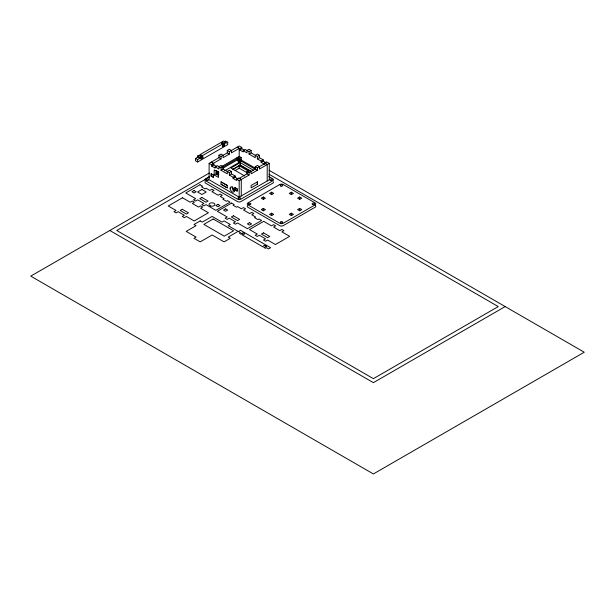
<?xml version="1.0" encoding="UTF-8"?>
<svg xmlns="http://www.w3.org/2000/svg" width="615" height="615" viewBox="0 0 615 615"><rect width="100%" height="100%" fill="white"/><g stroke="black" fill="none" stroke-linecap="round" stroke-linejoin="round"><path stroke-width="0.92" d="M197.623 156.018L199.698 157.217L199.698 158.416L197.623 157.217L197.623 156.018L199.237 155.08L201.313 156.279L201.313 157.601L200.736 157.94L200.736 158.885L201.313 158.555L201.313 159.077L202.35 157.955L200.967 157.156M202.35 157.955L202.935 157.617L202.935 156.671L202.35 157.002L200.275 155.803L200.275 154.48L220.908 142.572L222.984 143.772L222.984 145.094L222.407 145.424L222.407 146.378L222.984 146.039L222.984 146.562L224.021 145.44L222.638 144.648M224.021 145.44L224.606 145.109L224.606 144.156L224.021 144.494L221.946 143.295L221.946 141.973L223.568 141.043L225.643 142.234L225.643 143.433L227.719 142.234L227.719 144.633L197.623 162.006L195.547 160.807L195.547 158.416L197.623 157.217M200.275 155.803L200.859 155.472L200.859 156.425L202.935 157.617M221.946 143.295L222.53 142.957M224.606 141.635L225.643 141.043L227.719 142.234M199.698 157.217L201.313 156.279M200.275 154.48L202.35 155.68L222.984 143.772M221.946 141.973L224.021 143.172L225.643 142.234M195.547 158.416L197.623 159.608L199.698 158.416M229.341 191.465L209.115 179.78L209.115 163.359L218.963 157.678L218.963 155.28L221.039 154.081L223.114 155.28L223.114 157.678L229.341 154.081L229.341 151.682L227.266 150.49L227.266 152.881L223.637 154.98M227.266 150.49L229.341 149.291L231.417 150.49L231.417 152.881L239.204 148.392L239.204 157.509M218.963 155.28L221.039 156.479L223.114 155.28M229.341 151.682L239.212 145.993L241.803 147.492L241.803 148.73L244.57 150.329M221.039 156.479L221.039 158.878L213.259 163.367L211.183 162.168L213.789 163.667L213.789 164.905L216.549 166.504M209.115 163.359L211.706 164.858L213.789 163.667M239.204 148.392L237.129 147.193L239.727 148.684L241.803 147.492M239.727 148.684L239.727 149.922L241.803 148.73M211.706 164.858L211.706 166.104L213.789 164.905M211.706 166.104L215.165 168.095L215.165 166.857L217.241 165.666L221.039 167.864L221.039 170.255L227.258 173.853L227.258 171.462L229.341 170.263L231.409 171.462L231.409 173.861L235.214 176.059L235.214 177.297L237.974 178.896M239.727 149.922L243.179 151.92L243.179 150.683L245.262 149.491L249.06 151.69L249.06 154.081L255.279 157.678L255.279 155.288L257.354 154.088L259.43 155.288L259.43 157.686L263.228 159.885L263.228 161.122L265.995 162.721M209.285 173.061L30.75 276.135L373.39 473.957L584.25 352.226L269.047 170.24M221.707 166.527L236.56 157.955L239.673 158.555L241.295 157.617L241.28 161.207M238.289 160.023L239.673 160.822L240.257 160.492L240.257 159.539L239.673 159.869L237.598 158.678L237.598 157.355L239.22 156.418L241.295 157.617M221.039 167.864L223.114 166.665L223.114 169.064L229.334 172.661L229.334 175.052L233.139 177.251L233.139 178.488L236.591 180.487L236.591 179.249L238.666 178.058L241.264 179.557M249.06 151.69L251.135 150.49L251.135 152.889L254.764 154.988M222.853 167.065L238.12 158.255L255.394 168.226M216.388 171.992L216.964 171.662L216.964 172.984L216.388 173.315L216.388 174.268L216.964 173.937L216.964 174.46L218.002 173.338L216.618 172.538M222.953 168.203L238.635 159.147L238.059 161.76L238.635 161.422L238.635 161.945L239.673 160.822M209.63 176.49L205.648 178.788A2.445 1.415 0 0 0 205.648 180.779L237.475 199.152A2.445 1.415 0 0 0 240.934 199.152L272.752 180.779A2.445 1.415 0 0 0 272.752 178.788L268.778 176.49M206.048 178.927L116.742 230.487L373.39 378.663L498.258 306.57L269.016 174.222M207.701 177.966L209.354 177.012M221.039 170.255L223.114 169.064M249.06 154.081L251.135 152.889M216.618 171.585L218.002 172.385L218.586 172.046L218.586 173L218.002 173.338M214.174 174.914L218.494 177.412L218.494 172.415L214.174 169.917L214.174 174.914L216.249 173.714L218.41 174.968M217.21 175.114L218.855 174.168M224.613 170.839L241.641 161.015M253.295 170.155L240.234 162.614L230.894 168.003L244.77 176.021M232.447 169.502L240.234 165.012L251.658 171.608M232.747 169.532L239.204 165.804L248.883 171.393M255.279 155.288L257.354 156.487L259.43 155.288M229.334 172.661L231.409 171.462M235.168 170.532L239.204 168.203L247.268 172.861M229.334 175.052L231.409 173.861M257.354 156.487L257.354 158.878L259.43 157.686M257.354 158.878L261.152 161.076L263.228 159.885M233.139 177.251L235.214 176.059M233.139 178.488L235.214 177.297M261.152 161.076L261.152 162.314L263.228 161.122M241.264 195.97L241.28 179.542L239.204 178.342L246.984 173.853L246.984 171.454L249.06 170.255L251.135 171.454L251.135 173.853L257.362 170.255L257.362 167.864L255.286 166.665L255.286 169.056L257.362 170.255M255.286 166.665L257.362 165.466L259.438 166.665L259.438 169.056L269.278 163.375L269.278 179.795L239.181 197.169L229.334 191.473M261.152 162.314L264.611 164.313L264.611 163.075L266.687 161.883L269.278 163.375M246.984 171.454L249.06 172.654L255.286 169.056M257.362 167.864L265.142 163.367L267.218 164.566L267.202 180.995M239.181 197.169L239.181 180.749L249.06 175.052L249.06 172.654M257.362 181.879L251.128 185.476L251.128 187.875L257.362 184.277L257.362 181.879L257.354 184.277M263.335 197L261.26 198.199L263.335 199.398L265.411 198.199L263.335 197L263.335 199.398M271.638 192.211L269.562 193.41L271.638 194.609L273.713 193.41L271.638 192.211L271.638 194.609M263.335 208.385L261.26 209.584L263.335 210.784L265.411 209.584L263.335 208.385L263.335 210.784M291.356 192.211L289.281 193.41L291.356 194.609L293.432 193.41L291.356 192.211L291.356 194.609M271.638 213.174L269.562 214.374L271.638 215.573L273.713 214.374L271.638 213.174L271.638 215.573M299.659 197L297.583 198.199L299.659 199.398L301.734 198.199L299.659 197L299.659 199.398M291.356 213.174L289.281 214.374L291.356 215.573L293.432 214.374L291.356 213.174L291.356 215.573M299.659 208.385L297.583 209.584L299.659 210.784L301.734 209.584L299.659 208.385L299.659 210.784M505.176 306.57L373.39 382.661L109.824 230.487M223.222 144.31L224.606 145.109M222.638 145.171L224.021 145.97M237.598 157.355L239.673 158.555L239.673 159.869M236.56 157.955L238.635 159.147M227.266 152.881L229.341 154.081M238.182 159.293L240.257 160.492M240.711 160.892L255.279 169.302M237.598 160.146L239.673 161.345M218.963 157.678L221.039 158.878M246.984 173.853L249.06 175.052M200.967 157.678L202.35 158.478M199.929 157.755L201.313 158.555M217.249 171.247L218.894 172.2M216.511 171.8L218.586 173M215.927 172.661L218.002 173.861M211.199 173.791L213.274 174.991L213.274 177.389L211.199 176.19L211.199 173.791L211.199 176.19M235.038 187.583L237.113 188.782L237.113 191.173L235.038 189.974L235.038 187.583L235.038 189.981M221.031 181.886L227.258 185.476L227.258 187.875L221.031 184.277L221.039 181.879L227.258 185.476M232.747 190.035L234.361 190.965M251.135 150.49L249.06 149.291L246.984 150.49L246.984 152.881L243.179 150.683M264.611 163.075L267.202 164.574M239.596 165.028L250.613 171.401M223.114 166.665L221.046 165.466L218.963 166.665L218.963 169.056L215.165 166.857M236.591 179.249L239.181 180.749M221.039 184.277L227.258 187.875M213.274 174.991L213.274 177.389M240.234 162.614L240.234 165.012M239.204 165.804L239.204 168.203M237.113 188.782L237.113 191.173M224.021 143.172L224.021 144.494M218.002 171.062L218.002 172.385M216.249 170.386L216.249 173.714M202.35 155.68L202.35 157.002M197.623 159.608L197.623 162.006M315.172 205.364A2.445 1.415 0 0 1 315.049 207.286L283.223 225.659A2.445 1.415 0 0 1 279.764 225.659L247.945 207.286A2.445 1.415 0 0 1 247.538 205.602M273.352 181.748A2.445 1.415 0 0 1 272.752 183.178L240.934 201.551A2.445 1.415 0 0 1 237.475 201.551L205.648 183.178A2.445 1.415 0 0 1 205.133 181.617M234.638 190.904A2.937 1.691 60 0 1 232.224 186.714M200.006 184.754L185.776 192.956L195.632 198.653L193.548 199.852L195.624 201.051L197.699 199.852L203.926 203.45L201.843 204.649L203.919 205.848L205.994 204.649L215.85 210.345L230.071 202.143L227.481 200.644L226.412 201.266L222.953 199.268L224.029 198.645L220.224 196.446L222.299 195.247L220.232 194.048L218.148 195.247L211.929 191.649L214.005 190.45L211.937 189.251L209.853 190.45L206.056 188.252L204.98 188.874L201.528 186.875L202.596 186.253L200.006 184.754M194.094 190.565L192.018 191.765L194.094 192.964L196.17 191.765L194.094 190.565M182.471 197.776L168.256 205.987L176.036 210.476L173.96 211.675L176.036 212.875L178.112 211.675L184.339 215.265L182.263 216.465L184.339 217.664L186.414 216.465L194.202 220.962L208.416 212.752L200.628 208.262L202.704 207.063L200.628 205.864L198.553 207.063L192.334 203.465L194.409 202.266L192.334 201.067L190.258 202.266L182.471 197.776M201.912 189.497L197.584 191.988L201.905 194.486L206.233 191.995L201.912 189.497M201.858 197.453L199.783 198.653L206.002 202.25L208.078 201.051L201.858 197.453M182.263 209.277L180.187 210.476L186.414 214.074L188.49 212.875L182.263 209.277M217.925 204.357L215.85 205.548L217.925 206.748L220.001 205.548L217.925 204.357M200.206 220.9L193.979 224.498L196.054 225.697L186.199 231.386L196.054 237.075L193.979 238.274L200.206 241.872L212.137 234.984L224.075 241.872L230.294 238.274L228.219 237.075L238.082 231.386L228.219 225.697L230.294 224.498L224.075 220.9L222 222.1L212.137 216.411L202.281 222.1L200.206 220.9M231.555 203.088L217.326 211.283L227.181 216.98L225.105 218.179L227.173 219.378L229.249 218.179L235.476 221.777L233.393 222.976L235.468 224.175L237.544 222.976L247.399 228.672L261.629 220.478L259.03 218.978L257.962 219.593L254.502 217.595L255.579 216.98L251.773 214.781L253.849 213.582L251.781 212.383L249.705 213.582L243.479 209.984L245.562 208.785L243.486 207.586L241.411 208.785L237.605 206.586L236.529 207.201L233.077 205.202L234.154 204.587L231.555 203.088M225.636 208.892L223.56 210.092L225.636 211.291L227.711 210.092L225.636 208.892M213.174 219.002L203.834 224.398L224.244 236.175L233.585 230.786L213.174 219.002M279.764 184.523L247.945 202.896A2.445 1.415 0 0 0 247.945 204.887L279.764 223.26A2.445 1.415 0 0 0 283.223 223.26L315.049 204.887A2.445 1.415 0 0 0 315.049 202.896L283.223 184.523A2.445 1.415 0 0 0 279.764 184.523M233.408 215.788L231.332 216.987L237.551 220.585L239.627 219.386L233.408 215.788M249.49 222.676L247.415 223.875L249.49 225.075L251.566 223.875L249.49 222.676M240.534 230.325L238.459 231.524L240.534 232.724L239.496 233.323L241.111 234.254L242.256 233.592L241.68 233.262L243.532 232.854L244.701 234.054L242.149 234.853L262.782 246.769L264.173 245.293L266.241 245.969L265.788 246.231L266.372 246.561L263.82 247.368L265.442 248.299L266.48 247.699L268.547 248.898L270.623 247.699L240.534 230.325M263.712 221.354L249.498 229.564L257.278 234.054L255.202 235.253L257.278 236.452L259.353 235.253L265.58 238.851L263.504 240.042L265.58 241.241L267.656 240.042L275.443 244.539L289.657 236.329L281.87 231.84L283.946 230.64L281.87 229.441L279.802 230.64L273.575 227.043L275.651 225.843L273.575 224.652L271.499 225.843L263.712 221.354M263.504 232.854L261.429 234.054L267.656 237.651L269.731 236.452L263.504 232.854M210.491 205.971A2.937 1.691 0 0 0 214.896 204.503A2.937 1.691 0 0 0 210.499 203.035A2.937 1.691 0 0 0 210.491 205.971M206.771 180.395A1.222 0.707 0 0 0 208.6 179.78A1.222 0.707 0 0 0 206.771 179.173A1.222 0.707 0 0 0 206.771 180.395M238.589 198.768A1.222 0.707 0 0 0 240.427 198.153A1.222 0.707 0 0 0 238.589 197.546A1.222 0.707 0 0 0 238.589 198.768M270.416 180.395A1.222 0.707 0 0 0 272.245 179.78A1.222 0.707 0 0 0 270.416 179.173A1.222 0.707 0 0 0 270.416 180.395M312.704 204.503A1.222 0.707 0 0 0 314.542 203.896A1.222 0.707 0 0 0 312.704 203.281A1.222 0.707 0 0 0 312.704 204.503M280.886 222.876A1.222 0.707 0 0 0 282.716 222.261A1.222 0.707 0 0 0 280.886 221.654A1.222 0.707 0 0 0 280.886 222.876M249.06 204.503A1.222 0.707 0 0 0 250.897 203.896A1.222 0.707 0 0 0 249.06 203.281A1.222 0.707 0 0 0 249.06 204.503M280.886 186.13A1.222 0.707 0 0 0 282.716 185.522A1.222 0.707 0 0 0 280.886 184.907A1.222 0.707 0 0 0 280.886 186.13M230.141 188.72A2.937 1.691 60 0 0 233.492 192.141A2.937 1.691 60 0 0 232.924 187.713A2.937 1.691 60 0 0 230.141 188.72"/></g></svg>
